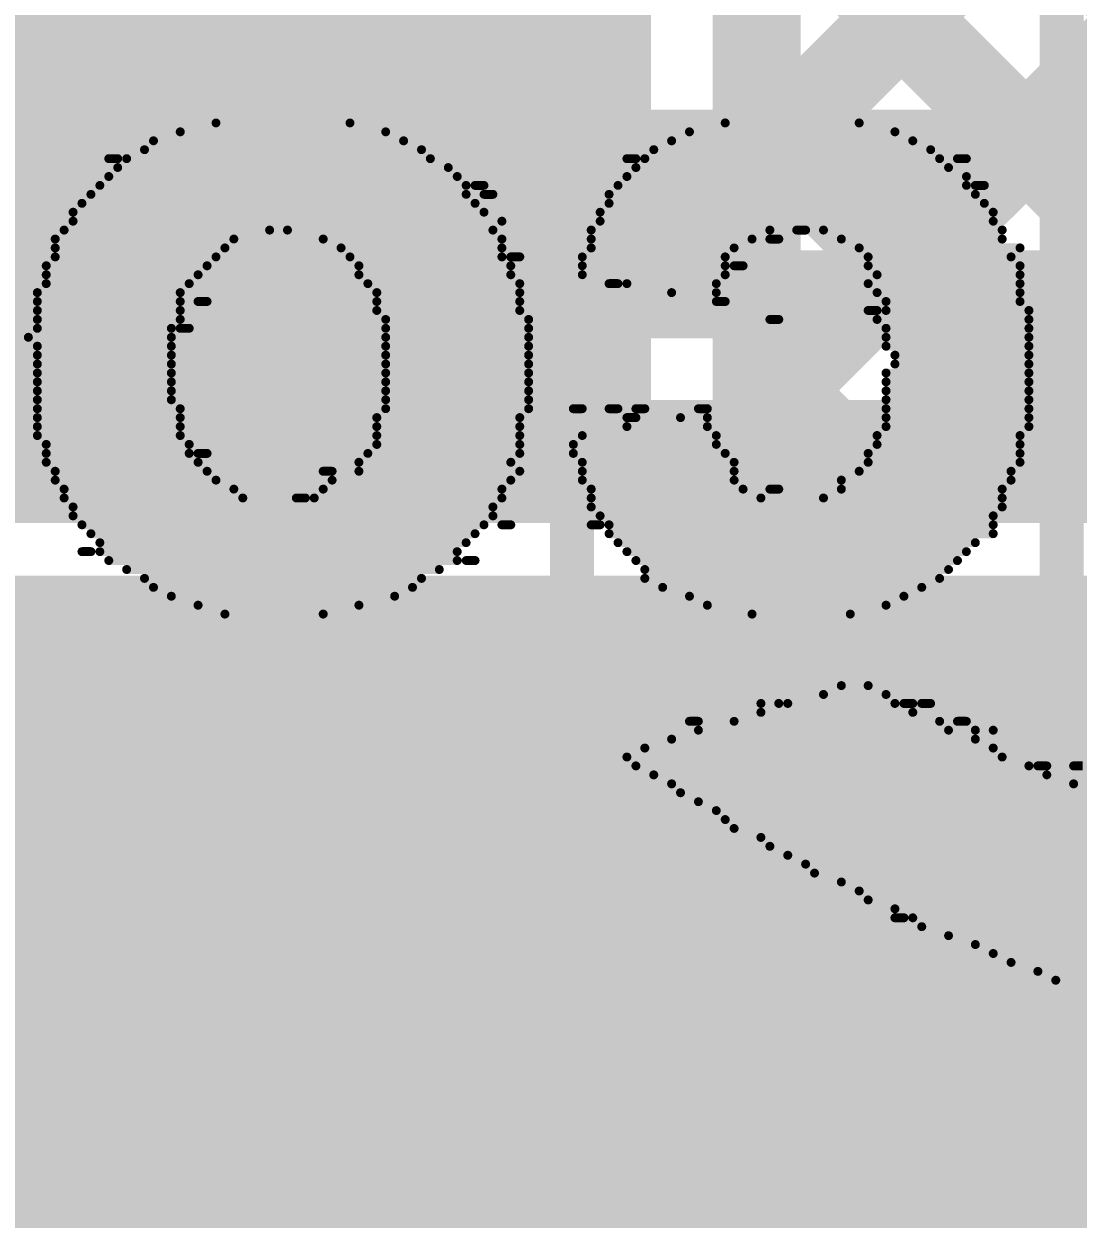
# Model space of a CAD drawing. Header units: millimetres. Extents: x -0.26 to 2.84, y -0.09 to 2.43.
# Drawn here: x 1.2427 to 1.3625, y 1.0949 to 1.2308 of the extents above; entities that cross this region are included whole.
import ezdxf

# ---------------------------------------------------------------- set-up
doc = ezdxf.new("R2010")
doc.units = ezdxf.units.MM
doc.header["$MEASUREMENT"] = 0
for name, color, linetype in [('BottomLayer', 5, 'Continuous'), ('BottomOverlay', 54, 'Continuous'), ('TopLayer', 1, 'Continuous'), ('TopOverlay', 2, 'Continuous'), ('TopPaste', 8, 'Continuous'), ('TopSolder', 216, 'Continuous')]:
    doc.layers.add(name, color=color, linetype=linetype)
doc.styles.add('Arial', font='', dxfattribs={"height": 0.2})
doc.styles.get('Arial').set_extended_font_data('Arial')

# ---------------------------------------------------------------- blocks, each defined once
blk = doc.blocks.new('R__0603_34')
at = {"layer": 'TopLayer'}
for points in [[(-0.015, 0.0175), (-0.015, -0.0175), (-0.045, -0.0175), (-0.045, 0.0175)], [(0.045, 0.0175), (0.045, -0.0175), (0.015, -0.0175), (0.015, 0.0175)]]:
    blk.add_hatch(color=1, dxfattribs=at).paths.add_polyline_path(points)
at = {"layer": 'TopPaste'}
for points in [[(-0.015, 0.0175), (-0.015, -0.0175), (-0.045, -0.0175), (-0.045, 0.0175)], [(0.045, 0.0175), (0.045, -0.0175), (0.015, -0.0175), (0.015, 0.0175)]]:
    blk.add_hatch(color=8, dxfattribs=at).paths.add_polyline_path(points)
at = {"layer": 'TopSolder'}
for points in [[(-0.011, 0.0215), (-0.011, -0.0215), (-0.049, -0.0215), (-0.049, 0.0215)], [(0.049, 0.0215), (0.049, -0.0215), (0.011, -0.0215), (0.011, 0.0215)]]:
    blk.add_hatch(color=216, dxfattribs=at).paths.add_polyline_path(points)
at = {"layer": 'TopOverlay', "const_width": 0.005}
for points in [[(-0.048, 0.021), (0.048, 0.021)], [(-0.048, 0.021), (-0.048, -0.021)], [(0.048, 0.021), (0.048, -0.021)], [(-0.048, -0.021), (0.048, -0.021)]]:
    blk.add_lwpolyline(points, dxfattribs=at)
at = {"layer": 'TopOverlay', "const_width": 0.0025}
for points in [[(-0.04925, 0.021, 1), (-0.04675, 0.021, 1)], [(-0.04925, 0.021, 1), (-0.04675, 0.021, 1)], [(0.04675, 0.021, 1), (0.04925, 0.021, 1)], [(0.04675, 0.021, 1), (0.04925, 0.021, 1)], [(-0.04925, -0.021, 1), (-0.04675, -0.021, 1)], [(-0.04925, -0.021, 1), (-0.04675, -0.021, 1)], [(0.04675, -0.021, 1), (0.04925, -0.021, 1)], [(0.04675, -0.021, 1), (0.04925, -0.021, 1)]]:
    blk.add_lwpolyline(points, format="xyb", close=True, dxfattribs=at)
blk = doc.blocks.new('R__0603_35')
at = {"layer": 'TopLayer'}
for points in [[(-0.015, 0.0175), (-0.015, -0.0175), (-0.045, -0.0175), (-0.045, 0.0175)], [(0.045, 0.0175), (0.045, -0.0175), (0.015, -0.0175), (0.015, 0.0175)]]:
    blk.add_hatch(color=1, dxfattribs=at).paths.add_polyline_path(points)
at = {"layer": 'TopPaste'}
for points in [[(-0.015, 0.0175), (-0.015, -0.0175), (-0.045, -0.0175), (-0.045, 0.0175)], [(0.045, 0.0175), (0.045, -0.0175), (0.015, -0.0175), (0.015, 0.0175)]]:
    blk.add_hatch(color=8, dxfattribs=at).paths.add_polyline_path(points)
at = {"layer": 'TopSolder'}
for points in [[(-0.011, 0.0215), (-0.011, -0.0215), (-0.049, -0.0215), (-0.049, 0.0215)], [(0.049, 0.0215), (0.049, -0.0215), (0.011, -0.0215), (0.011, 0.0215)]]:
    blk.add_hatch(color=216, dxfattribs=at).paths.add_polyline_path(points)
at = {"layer": 'TopOverlay', "const_width": 0.005}
for points in [[(-0.048, 0.021), (0.048, 0.021)], [(-0.048, -0.021), (-0.048, 0.021)], [(0.048, -0.021), (0.048, 0.021)], [(-0.048, -0.021), (0.048, -0.021)]]:
    blk.add_lwpolyline(points, dxfattribs=at)
at = {"layer": 'TopOverlay', "const_width": 0.0025}
for points in [[(-0.04925, 0.021, 1), (-0.04675, 0.021, 1)], [(-0.04925, 0.021, 1), (-0.04675, 0.021, 1)], [(0.04675, 0.021, 1), (0.04925, 0.021, 1)], [(0.04675, 0.021, 1), (0.04925, 0.021, 1)], [(-0.04925, -0.021, 1), (-0.04675, -0.021, 1)], [(-0.04925, -0.021, 1), (-0.04675, -0.021, 1)], [(0.04675, -0.021, 1), (0.04925, -0.021, 1)], [(0.04675, -0.021, 1), (0.04925, -0.021, 1)]]:
    blk.add_lwpolyline(points, format="xyb", close=True, dxfattribs=at)
blk = doc.blocks.new('VKMB1001E101MV_150')
at = {"layer": 'TopOverlay', "const_width": 0.005}
for points in [[(0.10433, -0.10433), (0.10433, -0.031)], [(0.10433, -0.10433), (-0.05817, -0.10433)]]:
    blk.add_lwpolyline(points, dxfattribs=at)
at = {"layer": 'TopOverlay', "const_width": 0.0025}
blk.add_lwpolyline([(0.10308, -0.10433, 1), (0.10558, -0.10433, 1)], format="xyb", close=True, dxfattribs=at)
blk.add_lwpolyline([(0.10308, -0.10433, 1), (0.10558, -0.10433, 1)], format="xyb", close=True, dxfattribs=at)

msp = doc.modelspace()

# ---------------------------------------------------------------- hatches: boundary and pattern name
at = {"layer": 'TopLayer'}
for points in [[(1.215, 1.174), (1.314, 1.174), (1.314, 1.277), (1.215, 1.277)], [(1.219, 0.966), (1.892, 0.966), (1.892, 1.167), (1.219, 1.167)], [(1.257, 1.079), (1.447, 1.079), (1.447, 1.155), (1.257, 1.155)]]:
    msp.add_hatch(color=1, dxfattribs=at).paths.add_polyline_path(points)

# ---------------------------------------------------------------- linework, layer by layer
at = {"layer": 'BottomLayer'}
for points, const_width in [([(0.283, 1.218), (2.022, 1.218)], 0.006), ([(0.276, 1.2), (1.996, 1.2)], 0.01), ([(0.276, 1.183), (1.883, 1.183)], 0.01), ([(1.24954, 1.183), (1.25254, 1.18)], 0.01), ([(1.26265, 1.18), (1.26565, 1.183)], 0.01), ([(1.27783, 1.183), (1.28083, 1.18)], 0.01), ([(1.29093, 1.18), (1.29393, 1.183)], 0.01), ([(1.30611, 1.183), (1.30911, 1.18)], 0.01), ([(1.31922, 1.18), (1.32222, 1.183)], 0.01), ([(1.33439, 1.183), (1.33739, 1.18)], 0.01), ([(1.3475, 1.18), (1.3505, 1.183)], 0.01), ([(1.36268, 1.183), (1.36568, 1.18)], 0.01), ([(0.889, 1.18), (1.604, 1.18)], 0.01), ([(0.889, 1.148), (1.604, 1.148)], 0.04), ([(0.217, 1.108), (1.9178, 1.108)], 0.022)]:
    msp.add_lwpolyline(points, dxfattribs=dict(at, const_width=const_width))
at = {"layer": 'BottomLayer', "const_width": 0.005}
for points in [[(1.24704, 1.183, 1), (1.25204, 1.183, 1)], [(1.26315, 1.183, 1), (1.26815, 1.183, 1)], [(1.27533, 1.183, 1), (1.28033, 1.183, 1)], [(1.29143, 1.183, 1), (1.29643, 1.183, 1)], [(1.30361, 1.183, 1), (1.30861, 1.183, 1)], [(1.31972, 1.183, 1), (1.32472, 1.183, 1)], [(1.3319, 1.183, 1), (1.33689, 1.183, 1)], [(1.348, 1.183, 1), (1.353, 1.183, 1)], [(1.36018, 1.183, 1), (1.36518, 1.183, 1)], [(1.25004, 1.18, 1), (1.25504, 1.18, 1)], [(1.26015, 1.18, 1), (1.26515, 1.18, 1)], [(1.27833, 1.18, 1), (1.28333, 1.18, 1)], [(1.28843, 1.18, 1), (1.29343, 1.18, 1)], [(1.30661, 1.18, 1), (1.31161, 1.18, 1)], [(1.31672, 1.18, 1), (1.32172, 1.18, 1)], [(1.33489, 1.18, 1), (1.3399, 1.18, 1)], [(1.345, 1.18, 1), (1.35, 1.18, 1)], [(1.36318, 1.18, 1), (1.36818, 1.18, 1)]]:
    msp.add_lwpolyline(points, format="xyb", close=True, dxfattribs=at)
at = {"layer": 'BottomOverlay', "const_width": 0.00102}
for points in [[(1.26048, 1.21848), (1.28383, 1.21848)], [(1.26454, 1.21949), (1.27977, 1.21949)], [(1.31835, 1.21848), (1.34171, 1.21848)], [(1.32242, 1.21949), (1.33765, 1.21949)], [(1.25743, 1.21746), (1.28586, 1.21746)], [(1.31632, 1.21746), (1.34374, 1.21746)], [(1.25642, 1.21645), (1.28789, 1.21645)], [(1.31429, 1.21645), (1.34577, 1.21645)], [(1.25235, 1.21543), (1.25337, 1.21543)], [(1.25337, 1.21442), (1.29094, 1.21442)], [(1.25439, 1.21543), (1.28891, 1.21543)], [(1.31125, 1.21543), (1.31226, 1.21543)], [(1.31226, 1.21442), (1.3478, 1.21442)], [(1.31328, 1.21543), (1.34678, 1.21543)], [(1.34882, 1.21543), (1.34983, 1.21543)], [(1.25235, 1.2134), (1.29195, 1.2134)], [(1.31125, 1.2134), (1.34983, 1.2134)], [(1.25134, 1.21239), (1.29297, 1.21239)], [(1.29399, 1.21239), (1.295, 1.21239)], [(1.31023, 1.21239), (1.34983, 1.21239)], [(1.35085, 1.21239), (1.35186, 1.21239)], [(1.24931, 1.21035), (1.29399, 1.21035)], [(1.25032, 1.21137), (1.29297, 1.21137)], [(1.295, 1.21137), (1.29602, 1.21137)], [(1.30922, 1.21137), (1.35085, 1.21137)], [(1.30922, 1.21035), (1.35186, 1.21035)], [(1.24829, 1.20934), (1.295, 1.20934)], [(1.3082, 1.20934), (1.35288, 1.20934)], [(1.24829, 1.20832), (1.29703, 1.20832)], [(1.3082, 1.20832), (1.35288, 1.20832)], [(1.24626, 1.20629), (1.26657, 1.20629)], [(1.24728, 1.20731), (1.27063, 1.20731)], [(1.27266, 1.20731), (1.29602, 1.20731)], [(1.27672, 1.20629), (1.29703, 1.20629)], [(1.30718, 1.20731), (1.32749, 1.20731)], [(1.30718, 1.20629), (1.32546, 1.20629)], [(1.32749, 1.20629), (1.32851, 1.20629)], [(1.33054, 1.20731), (1.33155, 1.20731)], [(1.33358, 1.20731), (1.35389, 1.20731)], [(1.33562, 1.20629), (1.35389, 1.20629)], [(1.24626, 1.20528), (1.26555, 1.20528)], [(1.27875, 1.20528), (1.29703, 1.20528)], [(1.30718, 1.20528), (1.32343, 1.20528)], [(1.33765, 1.20528), (1.35592, 1.20528)], [(1.24626, 1.20426), (1.26454, 1.20426)], [(1.27977, 1.20426), (1.29703, 1.20426)], [(1.29805, 1.20426), (1.29906, 1.20426)], [(1.30617, 1.20426), (1.32242, 1.20426)], [(1.33866, 1.20426), (1.35491, 1.20426)], [(1.24525, 1.20325), (1.26352, 1.20325)], [(1.24525, 1.20223), (1.26251, 1.20223)], [(1.28079, 1.20325), (1.29805, 1.20325)], [(1.28079, 1.20223), (1.29805, 1.20223)], [(1.30617, 1.20325), (1.32242, 1.20325)], [(1.30617, 1.20223), (1.32242, 1.20223)], [(1.32343, 1.20325), (1.32445, 1.20325)], [(1.33866, 1.20325), (1.35592, 1.20325)], [(1.33968, 1.20223), (1.35592, 1.20223)], [(1.24525, 1.20122), (1.26149, 1.20122)], [(1.2818, 1.20122), (1.29906, 1.20122)], [(1.30922, 1.20122), (1.31023, 1.20122)], [(1.31125, 1.20122), (1.3214, 1.20122)], [(1.33866, 1.20122), (1.35592, 1.20122)], [(1.24423, 1.2002), (1.26048, 1.2002)], [(1.28282, 1.2002), (1.29906, 1.2002)], [(1.31632, 1.2002), (1.3214, 1.2002)], [(1.33968, 1.2002), (1.35592, 1.2002)], [(1.24423, 1.19919), (1.26048, 1.19919)], [(1.24423, 1.19817), (1.26048, 1.19817)], [(1.26251, 1.19919), (1.26352, 1.19919)], [(1.28282, 1.19919), (1.29906, 1.19919)], [(1.28282, 1.19817), (1.29906, 1.19817)], [(1.3214, 1.19919), (1.32242, 1.19919)], [(1.33866, 1.19817), (1.33968, 1.19817)], [(1.34069, 1.19919), (1.35592, 1.19919)], [(1.34069, 1.19817), (1.35694, 1.19817)], [(1.24423, 1.19715), (1.26048, 1.19715)], [(1.28383, 1.19715), (1.30008, 1.19715)], [(1.32749, 1.19715), (1.32851, 1.19715)], [(1.33968, 1.19715), (1.35694, 1.19715)], [(1.24423, 1.19614), (1.25946, 1.19614)], [(1.26048, 1.19614), (1.26149, 1.19614)], [(1.28383, 1.19614), (1.30008, 1.19614)], [(1.34069, 1.19614), (1.35694, 1.19614)], [(1.24322, 1.19512), (1.25946, 1.19512)], [(1.24423, 1.19411), (1.25946, 1.19411)], [(1.28383, 1.19512), (1.30008, 1.19512)], [(1.28383, 1.19411), (1.30008, 1.19411)], [(1.34069, 1.19512), (1.35694, 1.19512)], [(1.34069, 1.19411), (1.35694, 1.19411)], [(1.24423, 1.19309), (1.25946, 1.19309)], [(1.28383, 1.19309), (1.30008, 1.19309)], [(1.34171, 1.19309), (1.35694, 1.19309)], [(1.24423, 1.19208), (1.25946, 1.19208)], [(1.28383, 1.19208), (1.30008, 1.19208)], [(1.34171, 1.19208), (1.35694, 1.19208)], [(1.24423, 1.19106), (1.25946, 1.19106)], [(1.24423, 1.19005), (1.25946, 1.19005)], [(1.28383, 1.19106), (1.30008, 1.19106)], [(1.28383, 1.19005), (1.30008, 1.19005)], [(1.34069, 1.19106), (1.35694, 1.19106)], [(1.34069, 1.19005), (1.35694, 1.19005)], [(1.24423, 1.18903), (1.25946, 1.18903)], [(1.28383, 1.18903), (1.30008, 1.18903)], [(1.34069, 1.18903), (1.35694, 1.18903)], [(1.24423, 1.18802), (1.25946, 1.18802)], [(1.28383, 1.18802), (1.30008, 1.18802)], [(1.34069, 1.18802), (1.35694, 1.18802)], [(1.24423, 1.187), (1.26048, 1.187)], [(1.24423, 1.18599), (1.26048, 1.18599)], [(1.28282, 1.18599), (1.29906, 1.18599)], [(1.28383, 1.187), (1.30008, 1.187)], [(1.30515, 1.187), (1.30617, 1.187)], [(1.30922, 1.187), (1.31023, 1.187)], [(1.31125, 1.18599), (1.31226, 1.18599)], [(1.31226, 1.187), (1.31328, 1.187)], [(1.31734, 1.18599), (1.32038, 1.18599)], [(1.31937, 1.187), (1.32038, 1.187)], [(1.34069, 1.187), (1.35694, 1.187)], [(1.34069, 1.18599), (1.35694, 1.18599)], [(1.24423, 1.18497), (1.26048, 1.18497)], [(1.28282, 1.18497), (1.29906, 1.18497)], [(1.31125, 1.18497), (1.32038, 1.18497)], [(1.34069, 1.18497), (1.35694, 1.18497)], [(1.24423, 1.18395), (1.26048, 1.18395)], [(1.28282, 1.18395), (1.29906, 1.18395)], [(1.30617, 1.18395), (1.3214, 1.18395)], [(1.33968, 1.18395), (1.35592, 1.18395)], [(1.24525, 1.18294), (1.26149, 1.18294)], [(1.24525, 1.18192), (1.26149, 1.18192)], [(1.26251, 1.18192), (1.26352, 1.18192)], [(1.2818, 1.18192), (1.29906, 1.18192)], [(1.28282, 1.18294), (1.29906, 1.18294)], [(1.30515, 1.18294), (1.3214, 1.18294)], [(1.30515, 1.18192), (1.32242, 1.18192)], [(1.33866, 1.18192), (1.35592, 1.18192)], [(1.33968, 1.18294), (1.35592, 1.18294)], [(1.24525, 1.18091), (1.26251, 1.18091)], [(1.28079, 1.18091), (1.29805, 1.18091)], [(1.30617, 1.18091), (1.32343, 1.18091)], [(1.33866, 1.18091), (1.35592, 1.18091)], [(1.24626, 1.17989), (1.26352, 1.17989)], [(1.27672, 1.17989), (1.27774, 1.17989)], [(1.28079, 1.17989), (1.29906, 1.17989)], [(1.30617, 1.17989), (1.32343, 1.17989)], [(1.33765, 1.17989), (1.35491, 1.17989)], [(1.24626, 1.17888), (1.26454, 1.17888)], [(1.24728, 1.17786), (1.26657, 1.17786)], [(1.27672, 1.17786), (1.29703, 1.17786)], [(1.27774, 1.17888), (1.29805, 1.17888)], [(1.30617, 1.17888), (1.32343, 1.17888)], [(1.30718, 1.17786), (1.32445, 1.17786)], [(1.32749, 1.17786), (1.32851, 1.17786)], [(1.33562, 1.17888), (1.35491, 1.17888)], [(1.33562, 1.17786), (1.35389, 1.17786)], [(1.24728, 1.17685), (1.26758, 1.17685)], [(1.27368, 1.17685), (1.27469, 1.17685)], [(1.27571, 1.17685), (1.29703, 1.17685)], [(1.30718, 1.17685), (1.32648, 1.17685)], [(1.33358, 1.17685), (1.35389, 1.17685)], [(1.24829, 1.17583), (1.29602, 1.17583)], [(1.30718, 1.17583), (1.35389, 1.17583)], [(1.24829, 1.17482), (1.29602, 1.17482)], [(1.24931, 1.1738), (1.295, 1.1738)], [(1.29703, 1.1738), (1.29805, 1.1738)], [(1.30718, 1.1738), (1.3082, 1.1738)], [(1.3082, 1.17482), (1.35288, 1.17482)], [(1.30922, 1.1738), (1.35288, 1.1738)], [(1.25032, 1.17279), (1.29399, 1.17279)], [(1.30922, 1.17279), (1.35288, 1.17279)], [(1.25134, 1.17177), (1.29297, 1.17177)], [(1.31023, 1.17177), (1.35085, 1.17177)], [(1.24931, 1.17075), (1.25032, 1.17075)], [(1.25134, 1.17075), (1.29195, 1.17075)], [(1.25235, 1.16974), (1.29195, 1.16974)], [(1.29297, 1.16974), (1.29399, 1.16974)], [(1.31125, 1.17075), (1.34983, 1.17075)], [(1.31226, 1.16974), (1.34882, 1.16974)], [(1.25439, 1.16872), (1.28992, 1.16872)], [(1.31328, 1.16872), (1.3478, 1.16872)], [(1.25642, 1.16771), (1.28789, 1.16771)], [(1.31328, 1.16771), (1.34678, 1.16771)], [(1.25743, 1.16669), (1.28688, 1.16669)], [(1.25946, 1.16568), (1.28485, 1.16568)], [(1.31531, 1.16669), (1.34475, 1.16669)], [(1.31835, 1.16568), (1.34272, 1.16568)], [(1.26251, 1.16466), (1.28079, 1.16466)], [(1.32038, 1.16466), (1.34069, 1.16466)], [(1.26555, 1.16365), (1.27672, 1.16365)], [(1.32546, 1.16365), (1.33663, 1.16365)], [(1.33562, 1.15552), (1.33866, 1.15552)], [(1.32648, 1.15349), (1.32851, 1.15349)], [(1.32952, 1.15349), (1.34171, 1.15349)], [(1.33358, 1.15451), (1.34069, 1.15451)], [(1.34272, 1.15349), (1.34374, 1.15349)], [(1.34475, 1.15349), (1.34577, 1.15349)], [(1.32648, 1.15248), (1.34374, 1.15248)], [(1.31835, 1.15146), (1.31937, 1.15146)], [(1.31937, 1.15045), (1.3478, 1.15045)], [(1.32343, 1.15146), (1.34678, 1.15146)], [(1.34882, 1.15146), (1.34983, 1.15146)], [(1.35085, 1.15045), (1.35288, 1.15045)], [(1.31632, 1.14943), (1.35085, 1.14943)], [(1.31328, 1.14842), (1.35288, 1.14842)], [(1.31125, 1.1474), (1.35389, 1.1474)], [(1.31226, 1.14639), (1.35694, 1.14639)], [(1.35795, 1.14639), (1.35897, 1.14639)], [(1.36202, 1.14639), (1.36303, 1.14639)], [(1.31429, 1.14537), (1.35897, 1.14537)], [(1.31632, 1.14435), (1.36202, 1.14435)], [(1.31734, 1.14334), (1.36405, 1.14334)], [(1.31937, 1.14232), (1.36608, 1.14232)], [(1.3214, 1.14131), (1.37115, 1.14131)], [(1.32242, 1.14029), (1.37217, 1.14029)], [(1.32343, 1.13928), (1.37522, 1.13928)], [(1.32648, 1.13826), (1.37928, 1.13826)], [(1.32749, 1.13725), (1.38334, 1.13725)], [(1.32952, 1.13623), (1.38638, 1.13623)], [(1.33155, 1.13522), (1.39045, 1.13522)], [(1.33257, 1.1342), (1.39451, 1.1342)], [(1.33562, 1.13319), (1.40162, 1.13319)], [(1.33765, 1.13217), (1.40669, 1.13217)], [(1.33866, 1.13115), (1.4138, 1.13115)], [(1.34171, 1.13014), (1.42395, 1.13014)], [(1.34171, 1.12912), (1.34272, 1.12912)], [(1.34374, 1.12912), (1.53565, 1.12912)], [(1.34475, 1.12811), (1.53361, 1.12811)], [(1.3478, 1.12709), (1.53158, 1.12709)], [(1.35085, 1.12608), (1.52955, 1.12608)], [(1.35288, 1.12506), (1.52651, 1.12506)], [(1.35491, 1.12405), (1.52346, 1.12405)], [(1.35795, 1.12303), (1.52143, 1.12303)], [(1.35998, 1.12202), (1.51838, 1.12202)]]:
    msp.add_lwpolyline(points, dxfattribs=at)
at = {"layer": 'BottomOverlay', "const_width": 0.000508}
for points in [[(1.26022, 1.21848, 1), (1.26073, 1.21848, 1)], [(1.26429, 1.21949, 1), (1.26479, 1.21949, 1)], [(1.27952, 1.21949, 1), (1.28002, 1.21949, 1)], [(1.28358, 1.21848, 1), (1.28408, 1.21848, 1)], [(1.3181, 1.21848, 1), (1.31861, 1.21848, 1)], [(1.32216, 1.21949, 1), (1.32267, 1.21949, 1)], [(1.33739, 1.21949, 1), (1.3379, 1.21949, 1)], [(1.34145, 1.21848, 1), (1.34196, 1.21848, 1)], [(1.25718, 1.21746, 1), (1.25769, 1.21746, 1)], [(1.28561, 1.21746, 1), (1.28612, 1.21746, 1)], [(1.31607, 1.21746, 1), (1.31658, 1.21746, 1)], [(1.34348, 1.21746, 1), (1.34399, 1.21746, 1)], [(1.25616, 1.21645, 1), (1.25667, 1.21645, 1)], [(1.28764, 1.21645, 1), (1.28815, 1.21645, 1)], [(1.31404, 1.21645, 1), (1.31455, 1.21645, 1)], [(1.34552, 1.21645, 1), (1.34602, 1.21645, 1)], [(1.2521, 1.21543, 1), (1.25261, 1.21543, 1)], [(1.25312, 1.21543, 1), (1.25362, 1.21543, 1)], [(1.25312, 1.21442, 1), (1.25362, 1.21442, 1)], [(1.25413, 1.21543, 1), (1.25464, 1.21543, 1)], [(1.28865, 1.21543, 1), (1.28916, 1.21543, 1)], [(1.29069, 1.21442, 1), (1.29119, 1.21442, 1)], [(1.31099, 1.21543, 1), (1.3115, 1.21543, 1)], [(1.31201, 1.21543, 1), (1.31252, 1.21543, 1)], [(1.31201, 1.21442, 1), (1.31252, 1.21442, 1)], [(1.31302, 1.21543, 1), (1.31353, 1.21543, 1)], [(1.34653, 1.21543, 1), (1.34704, 1.21543, 1)], [(1.34755, 1.21442, 1), (1.34805, 1.21442, 1)], [(1.34856, 1.21543, 1), (1.34907, 1.21543, 1)], [(1.34958, 1.21543, 1), (1.35008, 1.21543, 1)], [(1.2521, 1.2134, 1), (1.25261, 1.2134, 1)], [(1.2917, 1.2134, 1), (1.29221, 1.2134, 1)], [(1.31099, 1.2134, 1), (1.3115, 1.2134, 1)], [(1.34958, 1.2134, 1), (1.35008, 1.2134, 1)], [(1.25109, 1.21239, 1), (1.25159, 1.21239, 1)], [(1.29272, 1.21239, 1), (1.29322, 1.21239, 1)], [(1.29373, 1.21239, 1), (1.29424, 1.21239, 1)], [(1.29475, 1.21239, 1), (1.29525, 1.21239, 1)], [(1.30998, 1.21239, 1), (1.31048, 1.21239, 1)], [(1.34958, 1.21239, 1), (1.35008, 1.21239, 1)], [(1.35059, 1.21239, 1), (1.3511, 1.21239, 1)], [(1.35161, 1.21239, 1), (1.35212, 1.21239, 1)], [(1.24905, 1.21035, 1), (1.24956, 1.21035, 1)], [(1.25007, 1.21137, 1), (1.25058, 1.21137, 1)], [(1.29272, 1.21137, 1), (1.29322, 1.21137, 1)], [(1.29373, 1.21035, 1), (1.29424, 1.21035, 1)], [(1.29475, 1.21137, 1), (1.29525, 1.21137, 1)], [(1.29576, 1.21137, 1), (1.29627, 1.21137, 1)], [(1.30896, 1.21137, 1), (1.30947, 1.21137, 1)], [(1.30896, 1.21035, 1), (1.30947, 1.21035, 1)], [(1.35059, 1.21137, 1), (1.3511, 1.21137, 1)], [(1.35161, 1.21035, 1), (1.35212, 1.21035, 1)], [(1.24804, 1.20934, 1), (1.24855, 1.20934, 1)], [(1.29475, 1.20934, 1), (1.29525, 1.20934, 1)], [(1.30795, 1.20934, 1), (1.30845, 1.20934, 1)], [(1.35262, 1.20934, 1), (1.35313, 1.20934, 1)], [(1.24804, 1.20832, 1), (1.24855, 1.20832, 1)], [(1.29678, 1.20832, 1), (1.29729, 1.20832, 1)], [(1.30795, 1.20832, 1), (1.30845, 1.20832, 1)], [(1.35262, 1.20832, 1), (1.35313, 1.20832, 1)], [(1.24601, 1.20629, 1), (1.24652, 1.20629, 1)], [(1.24702, 1.20731, 1), (1.24753, 1.20731, 1)], [(1.26632, 1.20629, 1), (1.26682, 1.20629, 1)], [(1.27038, 1.20731, 1), (1.27089, 1.20731, 1)], [(1.27241, 1.20731, 1), (1.27292, 1.20731, 1)], [(1.27647, 1.20629, 1), (1.27698, 1.20629, 1)], [(1.29576, 1.20731, 1), (1.29627, 1.20731, 1)], [(1.29678, 1.20629, 1), (1.29729, 1.20629, 1)], [(1.30693, 1.20731, 1), (1.30744, 1.20731, 1)], [(1.30693, 1.20629, 1), (1.30744, 1.20629, 1)], [(1.32521, 1.20629, 1), (1.32572, 1.20629, 1)], [(1.32724, 1.20731, 1), (1.32775, 1.20731, 1)], [(1.32724, 1.20629, 1), (1.32775, 1.20629, 1)], [(1.32825, 1.20629, 1), (1.32876, 1.20629, 1)], [(1.33029, 1.20731, 1), (1.33079, 1.20731, 1)], [(1.3313, 1.20731, 1), (1.33181, 1.20731, 1)], [(1.33333, 1.20731, 1), (1.33384, 1.20731, 1)], [(1.33536, 1.20629, 1), (1.33587, 1.20629, 1)], [(1.35364, 1.20731, 1), (1.35415, 1.20731, 1)], [(1.35364, 1.20629, 1), (1.35415, 1.20629, 1)], [(1.24601, 1.20528, 1), (1.24652, 1.20528, 1)], [(1.2653, 1.20528, 1), (1.26581, 1.20528, 1)], [(1.2785, 1.20528, 1), (1.27901, 1.20528, 1)], [(1.29678, 1.20528, 1), (1.29729, 1.20528, 1)], [(1.30693, 1.20528, 1), (1.30744, 1.20528, 1)], [(1.32318, 1.20528, 1), (1.32368, 1.20528, 1)], [(1.33739, 1.20528, 1), (1.3379, 1.20528, 1)], [(1.35567, 1.20528, 1), (1.35618, 1.20528, 1)], [(1.24601, 1.20426, 1), (1.24652, 1.20426, 1)], [(1.26429, 1.20426, 1), (1.26479, 1.20426, 1)], [(1.27952, 1.20426, 1), (1.28002, 1.20426, 1)], [(1.29678, 1.20426, 1), (1.29729, 1.20426, 1)], [(1.29779, 1.20426, 1), (1.2983, 1.20426, 1)], [(1.29881, 1.20426, 1), (1.29932, 1.20426, 1)], [(1.30592, 1.20426, 1), (1.30642, 1.20426, 1)], [(1.32216, 1.20426, 1), (1.32267, 1.20426, 1)], [(1.33841, 1.20426, 1), (1.33892, 1.20426, 1)], [(1.35465, 1.20426, 1), (1.35516, 1.20426, 1)], [(1.24499, 1.20325, 1), (1.2455, 1.20325, 1)], [(1.24499, 1.20223, 1), (1.2455, 1.20223, 1)], [(1.26225, 1.20223, 1), (1.26276, 1.20223, 1)], [(1.26327, 1.20325, 1), (1.26378, 1.20325, 1)], [(1.28053, 1.20325, 1), (1.28104, 1.20325, 1)], [(1.28053, 1.20223, 1), (1.28104, 1.20223, 1)], [(1.29779, 1.20325, 1), (1.2983, 1.20325, 1)], [(1.29779, 1.20223, 1), (1.2983, 1.20223, 1)], [(1.30592, 1.20325, 1), (1.30642, 1.20325, 1)], [(1.30592, 1.20223, 1), (1.30642, 1.20223, 1)], [(1.32216, 1.20325, 1), (1.32267, 1.20325, 1)], [(1.32216, 1.20223, 1), (1.32267, 1.20223, 1)], [(1.32318, 1.20325, 1), (1.32368, 1.20325, 1)], [(1.32419, 1.20325, 1), (1.3247, 1.20325, 1)], [(1.33841, 1.20325, 1), (1.33892, 1.20325, 1)], [(1.33942, 1.20223, 1), (1.33993, 1.20223, 1)], [(1.35567, 1.20325, 1), (1.35618, 1.20325, 1)], [(1.35567, 1.20223, 1), (1.35618, 1.20223, 1)], [(1.24499, 1.20122, 1), (1.2455, 1.20122, 1)], [(1.26124, 1.20122, 1), (1.26175, 1.20122, 1)], [(1.28155, 1.20122, 1), (1.28205, 1.20122, 1)], [(1.29881, 1.20122, 1), (1.29932, 1.20122, 1)], [(1.30896, 1.20122, 1), (1.30947, 1.20122, 1)], [(1.30998, 1.20122, 1), (1.31048, 1.20122, 1)], [(1.31099, 1.20122, 1), (1.3115, 1.20122, 1)], [(1.32115, 1.20122, 1), (1.32165, 1.20122, 1)], [(1.33841, 1.20122, 1), (1.33892, 1.20122, 1)], [(1.35567, 1.20122, 1), (1.35618, 1.20122, 1)], [(1.24398, 1.2002, 1), (1.24449, 1.2002, 1)], [(1.26022, 1.2002, 1), (1.26073, 1.2002, 1)], [(1.28256, 1.2002, 1), (1.28307, 1.2002, 1)], [(1.29881, 1.2002, 1), (1.29932, 1.2002, 1)], [(1.31607, 1.2002, 1), (1.31658, 1.2002, 1)], [(1.32115, 1.2002, 1), (1.32165, 1.2002, 1)], [(1.33942, 1.2002, 1), (1.33993, 1.2002, 1)], [(1.35567, 1.2002, 1), (1.35618, 1.2002, 1)], [(1.24398, 1.19919, 1), (1.24449, 1.19919, 1)], [(1.24398, 1.19817, 1), (1.24449, 1.19817, 1)], [(1.26022, 1.19919, 1), (1.26073, 1.19919, 1)], [(1.26022, 1.19817, 1), (1.26073, 1.19817, 1)], [(1.26225, 1.19919, 1), (1.26276, 1.19919, 1)], [(1.26327, 1.19919, 1), (1.26378, 1.19919, 1)], [(1.28256, 1.19919, 1), (1.28307, 1.19919, 1)], [(1.28256, 1.19817, 1), (1.28307, 1.19817, 1)], [(1.29881, 1.19919, 1), (1.29932, 1.19919, 1)], [(1.29881, 1.19817, 1), (1.29932, 1.19817, 1)], [(1.32115, 1.19919, 1), (1.32165, 1.19919, 1)], [(1.32216, 1.19919, 1), (1.32267, 1.19919, 1)], [(1.33841, 1.19817, 1), (1.33892, 1.19817, 1)], [(1.33942, 1.19817, 1), (1.33993, 1.19817, 1)], [(1.34044, 1.19919, 1), (1.34095, 1.19919, 1)], [(1.34044, 1.19817, 1), (1.34095, 1.19817, 1)], [(1.35567, 1.19919, 1), (1.35618, 1.19919, 1)], [(1.35668, 1.19817, 1), (1.35719, 1.19817, 1)], [(1.24398, 1.19715, 1), (1.24449, 1.19715, 1)], [(1.26022, 1.19715, 1), (1.26073, 1.19715, 1)], [(1.28358, 1.19715, 1), (1.28408, 1.19715, 1)], [(1.29982, 1.19715, 1), (1.30033, 1.19715, 1)], [(1.32724, 1.19715, 1), (1.32775, 1.19715, 1)], [(1.32825, 1.19715, 1), (1.32876, 1.19715, 1)], [(1.33942, 1.19715, 1), (1.33993, 1.19715, 1)], [(1.35668, 1.19715, 1), (1.35719, 1.19715, 1)], [(1.24398, 1.19614, 1), (1.24449, 1.19614, 1)], [(1.25921, 1.19614, 1), (1.25972, 1.19614, 1)], [(1.26022, 1.19614, 1), (1.26073, 1.19614, 1)], [(1.26124, 1.19614, 1), (1.26175, 1.19614, 1)], [(1.28358, 1.19614, 1), (1.28408, 1.19614, 1)], [(1.29982, 1.19614, 1), (1.30033, 1.19614, 1)], [(1.34044, 1.19614, 1), (1.34095, 1.19614, 1)], [(1.35668, 1.19614, 1), (1.35719, 1.19614, 1)], [(1.24296, 1.19512, 1), (1.24347, 1.19512, 1)], [(1.24398, 1.19411, 1), (1.24449, 1.19411, 1)], [(1.25921, 1.19512, 1), (1.25972, 1.19512, 1)], [(1.25921, 1.19411, 1), (1.25972, 1.19411, 1)], [(1.28358, 1.19512, 1), (1.28408, 1.19512, 1)], [(1.28358, 1.19411, 1), (1.28408, 1.19411, 1)], [(1.29982, 1.19512, 1), (1.30033, 1.19512, 1)], [(1.29982, 1.19411, 1), (1.30033, 1.19411, 1)], [(1.34044, 1.19512, 1), (1.34095, 1.19512, 1)], [(1.34044, 1.19411, 1), (1.34095, 1.19411, 1)], [(1.35668, 1.19512, 1), (1.35719, 1.19512, 1)], [(1.35668, 1.19411, 1), (1.35719, 1.19411, 1)], [(1.24398, 1.19309, 1), (1.24449, 1.19309, 1)], [(1.25921, 1.19309, 1), (1.25972, 1.19309, 1)], [(1.28358, 1.19309, 1), (1.28408, 1.19309, 1)], [(1.29982, 1.19309, 1), (1.30033, 1.19309, 1)], [(1.34145, 1.19309, 1), (1.34196, 1.19309, 1)], [(1.35668, 1.19309, 1), (1.35719, 1.19309, 1)], [(1.24398, 1.19208, 1), (1.24449, 1.19208, 1)], [(1.25921, 1.19208, 1), (1.25972, 1.19208, 1)], [(1.28358, 1.19208, 1), (1.28408, 1.19208, 1)], [(1.29982, 1.19208, 1), (1.30033, 1.19208, 1)], [(1.34145, 1.19208, 1), (1.34196, 1.19208, 1)], [(1.35668, 1.19208, 1), (1.35719, 1.19208, 1)], [(1.24398, 1.19106, 1), (1.24449, 1.19106, 1)], [(1.24398, 1.19005, 1), (1.24449, 1.19005, 1)], [(1.25921, 1.19106, 1), (1.25972, 1.19106, 1)], [(1.25921, 1.19005, 1), (1.25972, 1.19005, 1)], [(1.28358, 1.19106, 1), (1.28408, 1.19106, 1)], [(1.28358, 1.19005, 1), (1.28408, 1.19005, 1)], [(1.29982, 1.19106, 1), (1.30033, 1.19106, 1)], [(1.29982, 1.19005, 1), (1.30033, 1.19005, 1)], [(1.34044, 1.19106, 1), (1.34095, 1.19106, 1)], [(1.34044, 1.19005, 1), (1.34095, 1.19005, 1)], [(1.35668, 1.19106, 1), (1.35719, 1.19106, 1)], [(1.35668, 1.19005, 1), (1.35719, 1.19005, 1)], [(1.24398, 1.18903, 1), (1.24449, 1.18903, 1)], [(1.25921, 1.18903, 1), (1.25972, 1.18903, 1)], [(1.28358, 1.18903, 1), (1.28408, 1.18903, 1)], [(1.29982, 1.18903, 1), (1.30033, 1.18903, 1)], [(1.34044, 1.18903, 1), (1.34095, 1.18903, 1)], [(1.35668, 1.18903, 1), (1.35719, 1.18903, 1)], [(1.24398, 1.18802, 1), (1.24449, 1.18802, 1)], [(1.25921, 1.18802, 1), (1.25972, 1.18802, 1)], [(1.28358, 1.18802, 1), (1.28408, 1.18802, 1)], [(1.29982, 1.18802, 1), (1.30033, 1.18802, 1)], [(1.34044, 1.18802, 1), (1.34095, 1.18802, 1)], [(1.35668, 1.18802, 1), (1.35719, 1.18802, 1)], [(1.24398, 1.187, 1), (1.24449, 1.187, 1)], [(1.24398, 1.18599, 1), (1.24449, 1.18599, 1)], [(1.26022, 1.187, 1), (1.26073, 1.187, 1)], [(1.26022, 1.18599, 1), (1.26073, 1.18599, 1)], [(1.28256, 1.18599, 1), (1.28307, 1.18599, 1)], [(1.28358, 1.187, 1), (1.28408, 1.187, 1)], [(1.29881, 1.18599, 1), (1.29932, 1.18599, 1)], [(1.29982, 1.187, 1), (1.30033, 1.187, 1)], [(1.3049, 1.187, 1), (1.30541, 1.187, 1)], [(1.30592, 1.187, 1), (1.30642, 1.187, 1)], [(1.30896, 1.187, 1), (1.30947, 1.187, 1)], [(1.30998, 1.187, 1), (1.31048, 1.187, 1)], [(1.31099, 1.18599, 1), (1.3115, 1.18599, 1)], [(1.31201, 1.187, 1), (1.31252, 1.187, 1)], [(1.31201, 1.18599, 1), (1.31252, 1.18599, 1)], [(1.31302, 1.187, 1), (1.31353, 1.187, 1)], [(1.31708, 1.18599, 1), (1.31759, 1.18599, 1)], [(1.31912, 1.187, 1), (1.31962, 1.187, 1)], [(1.32013, 1.187, 1), (1.32064, 1.187, 1)], [(1.32013, 1.18599, 1), (1.32064, 1.18599, 1)], [(1.34044, 1.187, 1), (1.34095, 1.187, 1)], [(1.34044, 1.18599, 1), (1.34095, 1.18599, 1)], [(1.35668, 1.187, 1), (1.35719, 1.187, 1)], [(1.35668, 1.18599, 1), (1.35719, 1.18599, 1)], [(1.24398, 1.18497, 1), (1.24449, 1.18497, 1)], [(1.26022, 1.18497, 1), (1.26073, 1.18497, 1)], [(1.28256, 1.18497, 1), (1.28307, 1.18497, 1)], [(1.29881, 1.18497, 1), (1.29932, 1.18497, 1)], [(1.31099, 1.18497, 1), (1.3115, 1.18497, 1)], [(1.32013, 1.18497, 1), (1.32064, 1.18497, 1)], [(1.34044, 1.18497, 1), (1.34095, 1.18497, 1)], [(1.35668, 1.18497, 1), (1.35719, 1.18497, 1)], [(1.24398, 1.18395, 1), (1.24449, 1.18395, 1)], [(1.26022, 1.18395, 1), (1.26073, 1.18395, 1)], [(1.28256, 1.18395, 1), (1.28307, 1.18395, 1)], [(1.29881, 1.18395, 1), (1.29932, 1.18395, 1)], [(1.30592, 1.18395, 1), (1.30642, 1.18395, 1)], [(1.32115, 1.18395, 1), (1.32165, 1.18395, 1)], [(1.33942, 1.18395, 1), (1.33993, 1.18395, 1)], [(1.35567, 1.18395, 1), (1.35618, 1.18395, 1)], [(1.24499, 1.18294, 1), (1.2455, 1.18294, 1)], [(1.24499, 1.18192, 1), (1.2455, 1.18192, 1)], [(1.26124, 1.18294, 1), (1.26175, 1.18294, 1)], [(1.26124, 1.18192, 1), (1.26175, 1.18192, 1)], [(1.26225, 1.18192, 1), (1.26276, 1.18192, 1)], [(1.26327, 1.18192, 1), (1.26378, 1.18192, 1)], [(1.28155, 1.18192, 1), (1.28205, 1.18192, 1)], [(1.28256, 1.18294, 1), (1.28307, 1.18294, 1)], [(1.29881, 1.18294, 1), (1.29932, 1.18294, 1)], [(1.29881, 1.18192, 1), (1.29932, 1.18192, 1)], [(1.3049, 1.18294, 1), (1.30541, 1.18294, 1)], [(1.3049, 1.18192, 1), (1.30541, 1.18192, 1)], [(1.32115, 1.18294, 1), (1.32165, 1.18294, 1)], [(1.32216, 1.18192, 1), (1.32267, 1.18192, 1)], [(1.33841, 1.18192, 1), (1.33892, 1.18192, 1)], [(1.33942, 1.18294, 1), (1.33993, 1.18294, 1)], [(1.35567, 1.18294, 1), (1.35618, 1.18294, 1)], [(1.35567, 1.18192, 1), (1.35618, 1.18192, 1)], [(1.24499, 1.18091, 1), (1.2455, 1.18091, 1)], [(1.26225, 1.18091, 1), (1.26276, 1.18091, 1)], [(1.28053, 1.18091, 1), (1.28104, 1.18091, 1)], [(1.29779, 1.18091, 1), (1.2983, 1.18091, 1)], [(1.30592, 1.18091, 1), (1.30642, 1.18091, 1)], [(1.32318, 1.18091, 1), (1.32368, 1.18091, 1)], [(1.33841, 1.18091, 1), (1.33892, 1.18091, 1)], [(1.35567, 1.18091, 1), (1.35618, 1.18091, 1)], [(1.24601, 1.17989, 1), (1.24652, 1.17989, 1)], [(1.26327, 1.17989, 1), (1.26378, 1.17989, 1)], [(1.27647, 1.17989, 1), (1.27698, 1.17989, 1)], [(1.27749, 1.17989, 1), (1.27799, 1.17989, 1)], [(1.28053, 1.17989, 1), (1.28104, 1.17989, 1)], [(1.29881, 1.17989, 1), (1.29932, 1.17989, 1)], [(1.30592, 1.17989, 1), (1.30642, 1.17989, 1)], [(1.32318, 1.17989, 1), (1.32368, 1.17989, 1)], [(1.33739, 1.17989, 1), (1.3379, 1.17989, 1)], [(1.35465, 1.17989, 1), (1.35516, 1.17989, 1)], [(1.24601, 1.17888, 1), (1.24652, 1.17888, 1)], [(1.24702, 1.17786, 1), (1.24753, 1.17786, 1)], [(1.26429, 1.17888, 1), (1.26479, 1.17888, 1)], [(1.26632, 1.17786, 1), (1.26682, 1.17786, 1)], [(1.27647, 1.17786, 1), (1.27698, 1.17786, 1)], [(1.27749, 1.17888, 1), (1.27799, 1.17888, 1)], [(1.29678, 1.17786, 1), (1.29729, 1.17786, 1)], [(1.29779, 1.17888, 1), (1.2983, 1.17888, 1)], [(1.30592, 1.17888, 1), (1.30642, 1.17888, 1)], [(1.30693, 1.17786, 1), (1.30744, 1.17786, 1)], [(1.32318, 1.17888, 1), (1.32368, 1.17888, 1)], [(1.32419, 1.17786, 1), (1.3247, 1.17786, 1)], [(1.32724, 1.17786, 1), (1.32775, 1.17786, 1)], [(1.32825, 1.17786, 1), (1.32876, 1.17786, 1)], [(1.33536, 1.17888, 1), (1.33587, 1.17888, 1)], [(1.33536, 1.17786, 1), (1.33587, 1.17786, 1)], [(1.35364, 1.17786, 1), (1.35415, 1.17786, 1)], [(1.35465, 1.17888, 1), (1.35516, 1.17888, 1)], [(1.24702, 1.17685, 1), (1.24753, 1.17685, 1)], [(1.26733, 1.17685, 1), (1.26784, 1.17685, 1)], [(1.27342, 1.17685, 1), (1.27393, 1.17685, 1)], [(1.27444, 1.17685, 1), (1.27495, 1.17685, 1)], [(1.27545, 1.17685, 1), (1.27596, 1.17685, 1)], [(1.29678, 1.17685, 1), (1.29729, 1.17685, 1)], [(1.30693, 1.17685, 1), (1.30744, 1.17685, 1)], [(1.32622, 1.17685, 1), (1.32673, 1.17685, 1)], [(1.33333, 1.17685, 1), (1.33384, 1.17685, 1)], [(1.35364, 1.17685, 1), (1.35415, 1.17685, 1)], [(1.24804, 1.17583, 1), (1.24855, 1.17583, 1)], [(1.29576, 1.17583, 1), (1.29627, 1.17583, 1)], [(1.30693, 1.17583, 1), (1.30744, 1.17583, 1)], [(1.35364, 1.17583, 1), (1.35415, 1.17583, 1)], [(1.24804, 1.17482, 1), (1.24855, 1.17482, 1)], [(1.24905, 1.1738, 1), (1.24956, 1.1738, 1)], [(1.29475, 1.1738, 1), (1.29525, 1.1738, 1)], [(1.29576, 1.17482, 1), (1.29627, 1.17482, 1)], [(1.29678, 1.1738, 1), (1.29729, 1.1738, 1)], [(1.29779, 1.1738, 1), (1.2983, 1.1738, 1)], [(1.30693, 1.1738, 1), (1.30744, 1.1738, 1)], [(1.30795, 1.17482, 1), (1.30845, 1.17482, 1)], [(1.30795, 1.1738, 1), (1.30845, 1.1738, 1)], [(1.30896, 1.1738, 1), (1.30947, 1.1738, 1)], [(1.35262, 1.17482, 1), (1.35313, 1.17482, 1)], [(1.35262, 1.1738, 1), (1.35313, 1.1738, 1)], [(1.25007, 1.17279, 1), (1.25058, 1.17279, 1)], [(1.29373, 1.17279, 1), (1.29424, 1.17279, 1)], [(1.30896, 1.17279, 1), (1.30947, 1.17279, 1)], [(1.35262, 1.17279, 1), (1.35313, 1.17279, 1)], [(1.25109, 1.17177, 1), (1.25159, 1.17177, 1)], [(1.29272, 1.17177, 1), (1.29322, 1.17177, 1)], [(1.30998, 1.17177, 1), (1.31048, 1.17177, 1)], [(1.35059, 1.17177, 1), (1.3511, 1.17177, 1)], [(1.24905, 1.17075, 1), (1.24956, 1.17075, 1)], [(1.25007, 1.17075, 1), (1.25058, 1.17075, 1)], [(1.25109, 1.17075, 1), (1.25159, 1.17075, 1)], [(1.2521, 1.16974, 1), (1.25261, 1.16974, 1)], [(1.2917, 1.17075, 1), (1.29221, 1.17075, 1)], [(1.2917, 1.16974, 1), (1.29221, 1.16974, 1)], [(1.29272, 1.16974, 1), (1.29322, 1.16974, 1)], [(1.29373, 1.16974, 1), (1.29424, 1.16974, 1)], [(1.31099, 1.17075, 1), (1.3115, 1.17075, 1)], [(1.31201, 1.16974, 1), (1.31252, 1.16974, 1)], [(1.34856, 1.16974, 1), (1.34907, 1.16974, 1)], [(1.34958, 1.17075, 1), (1.35008, 1.17075, 1)], [(1.25413, 1.16872, 1), (1.25464, 1.16872, 1)], [(1.28967, 1.16872, 1), (1.29018, 1.16872, 1)], [(1.31302, 1.16872, 1), (1.31353, 1.16872, 1)], [(1.34755, 1.16872, 1), (1.34805, 1.16872, 1)], [(1.25616, 1.16771, 1), (1.25667, 1.16771, 1)], [(1.28764, 1.16771, 1), (1.28815, 1.16771, 1)], [(1.31302, 1.16771, 1), (1.31353, 1.16771, 1)], [(1.34653, 1.16771, 1), (1.34704, 1.16771, 1)], [(1.25718, 1.16669, 1), (1.25769, 1.16669, 1)], [(1.25921, 1.16568, 1), (1.25972, 1.16568, 1)], [(1.28459, 1.16568, 1), (1.2851, 1.16568, 1)], [(1.28662, 1.16669, 1), (1.28713, 1.16669, 1)], [(1.31505, 1.16669, 1), (1.31556, 1.16669, 1)], [(1.3181, 1.16568, 1), (1.31861, 1.16568, 1)], [(1.34247, 1.16568, 1), (1.34298, 1.16568, 1)], [(1.3445, 1.16669, 1), (1.34501, 1.16669, 1)], [(1.26225, 1.16466, 1), (1.26276, 1.16466, 1)], [(1.28053, 1.16466, 1), (1.28104, 1.16466, 1)], [(1.32013, 1.16466, 1), (1.32064, 1.16466, 1)], [(1.34044, 1.16466, 1), (1.34095, 1.16466, 1)], [(1.2653, 1.16365, 1), (1.26581, 1.16365, 1)], [(1.27647, 1.16365, 1), (1.27698, 1.16365, 1)], [(1.32521, 1.16365, 1), (1.32572, 1.16365, 1)], [(1.33638, 1.16365, 1), (1.33688, 1.16365, 1)], [(1.33536, 1.15552, 1), (1.33587, 1.15552, 1)], [(1.33841, 1.15552, 1), (1.33892, 1.15552, 1)], [(1.32622, 1.15349, 1), (1.32673, 1.15349, 1)], [(1.32825, 1.15349, 1), (1.32876, 1.15349, 1)], [(1.32927, 1.15349, 1), (1.32978, 1.15349, 1)], [(1.33333, 1.15451, 1), (1.33384, 1.15451, 1)], [(1.34044, 1.15451, 1), (1.34095, 1.15451, 1)], [(1.34145, 1.15349, 1), (1.34196, 1.15349, 1)], [(1.34247, 1.15349, 1), (1.34298, 1.15349, 1)], [(1.34348, 1.15349, 1), (1.34399, 1.15349, 1)], [(1.3445, 1.15349, 1), (1.34501, 1.15349, 1)], [(1.34552, 1.15349, 1), (1.34602, 1.15349, 1)], [(1.32622, 1.15248, 1), (1.32673, 1.15248, 1)], [(1.34348, 1.15248, 1), (1.34399, 1.15248, 1)], [(1.3181, 1.15146, 1), (1.31861, 1.15146, 1)], [(1.31912, 1.15146, 1), (1.31962, 1.15146, 1)], [(1.31912, 1.15045, 1), (1.31962, 1.15045, 1)], [(1.32318, 1.15146, 1), (1.32368, 1.15146, 1)], [(1.34653, 1.15146, 1), (1.34704, 1.15146, 1)], [(1.34755, 1.15045, 1), (1.34805, 1.15045, 1)], [(1.34856, 1.15146, 1), (1.34907, 1.15146, 1)], [(1.34958, 1.15146, 1), (1.35008, 1.15146, 1)], [(1.35059, 1.15045, 1), (1.3511, 1.15045, 1)], [(1.35262, 1.15045, 1), (1.35313, 1.15045, 1)], [(1.31607, 1.14943, 1), (1.31658, 1.14943, 1)], [(1.35059, 1.14943, 1), (1.3511, 1.14943, 1)], [(1.31302, 1.14842, 1), (1.31353, 1.14842, 1)], [(1.35262, 1.14842, 1), (1.35313, 1.14842, 1)], [(1.31099, 1.1474, 1), (1.3115, 1.1474, 1)], [(1.31201, 1.14639, 1), (1.31252, 1.14639, 1)], [(1.35364, 1.1474, 1), (1.35415, 1.1474, 1)], [(1.35668, 1.14639, 1), (1.35719, 1.14639, 1)], [(1.3577, 1.14639, 1), (1.35821, 1.14639, 1)], [(1.35872, 1.14639, 1), (1.35922, 1.14639, 1)], [(1.36176, 1.14639, 1), (1.36227, 1.14639, 1)], [(1.31404, 1.14537, 1), (1.31455, 1.14537, 1)], [(1.35872, 1.14537, 1), (1.35922, 1.14537, 1)], [(1.31607, 1.14435, 1), (1.31658, 1.14435, 1)], [(1.36176, 1.14435, 1), (1.36227, 1.14435, 1)], [(1.31708, 1.14334, 1), (1.31759, 1.14334, 1)], [(1.31912, 1.14232, 1), (1.31962, 1.14232, 1)], [(1.32115, 1.14131, 1), (1.32165, 1.14131, 1)], [(1.32216, 1.14029, 1), (1.32267, 1.14029, 1)], [(1.32318, 1.13928, 1), (1.32368, 1.13928, 1)], [(1.32622, 1.13826, 1), (1.32673, 1.13826, 1)], [(1.32724, 1.13725, 1), (1.32775, 1.13725, 1)], [(1.32927, 1.13623, 1), (1.32978, 1.13623, 1)], [(1.3313, 1.13522, 1), (1.33181, 1.13522, 1)], [(1.33232, 1.1342, 1), (1.33282, 1.1342, 1)], [(1.33536, 1.13319, 1), (1.33587, 1.13319, 1)], [(1.33739, 1.13217, 1), (1.3379, 1.13217, 1)], [(1.33841, 1.13115, 1), (1.33892, 1.13115, 1)], [(1.34145, 1.13014, 1), (1.34196, 1.13014, 1)], [(1.34145, 1.12912, 1), (1.34196, 1.12912, 1)], [(1.34247, 1.12912, 1), (1.34298, 1.12912, 1)], [(1.34348, 1.12912, 1), (1.34399, 1.12912, 1)], [(1.3445, 1.12811, 1), (1.34501, 1.12811, 1)], [(1.34755, 1.12709, 1), (1.34805, 1.12709, 1)], [(1.35059, 1.12608, 1), (1.3511, 1.12608, 1)], [(1.35262, 1.12506, 1), (1.35313, 1.12506, 1)], [(1.35465, 1.12405, 1), (1.35516, 1.12405, 1)], [(1.3577, 1.12303, 1), (1.35821, 1.12303, 1)], [(1.35973, 1.12202, 1), (1.36024, 1.12202, 1)]]:
    msp.add_lwpolyline(points, format="xyb", close=True, dxfattribs=at)
at = {"layer": 'TopLayer', "const_width": 0.01}
for points in [[(1.326, 1.179), (1.326, 1.289)], [(1.326, 1.27625), (1.41, 1.19225)], [(1.326, 1.21507), (1.376, 1.26507)], [(1.326, 1.24796), (1.39496, 1.179)], [(1.326, 1.18678), (1.37822, 1.239)], [(1.3465, 1.179), (1.4065, 1.239)], [(1.326, 1.21968), (1.36668, 1.179)], [(1.326, 1.1914), (1.3384, 1.179)], [(1.326, 1.179), (1.41, 1.179)]]:
    msp.add_lwpolyline(points, dxfattribs=at)
at = {"layer": 'TopLayer', "const_width": 0.005}
for points in [[(1.3235, 1.21968, 1), (1.3285, 1.21968, 1)], [(1.3235, 1.21507, 1), (1.3285, 1.21507, 1)], [(1.3235, 1.1914, 1), (1.3285, 1.1914, 1)], [(1.3235, 1.18678, 1), (1.3285, 1.18678, 1)], [(1.3235, 1.179, 1), (1.3285, 1.179, 1)], [(1.3235, 1.179, 1), (1.3285, 1.179, 1)], [(1.3359, 1.179, 1), (1.34089, 1.179, 1)], [(1.344, 1.179, 1), (1.349, 1.179, 1)], [(1.36418, 1.179, 1), (1.36918, 1.179, 1)]]:
    msp.add_lwpolyline(points, format="xyb", close=True, dxfattribs=at)

# ---------------------------------------------------------------- block references
for name, p, rotation in [('VKMB1001E101MV_150', (1.465, 1.22768), 270), ('R__0603_34', (1.284, 1.178), 90)]:
    msp.add_blockref(name, p, dxfattribs=dict(rotation=rotation))
msp.add_blockref('R__0603_35', (1.203, 1.204))

# ---------------------------------------------------------------- texts
at = {"layer": 'BottomOverlay', "style": 'Arial', "text_generation_flag": 2}
msp.add_text('ZERO CARBON FOOTPRINT', height=0.03, rotation=360, dxfattribs=at).set_placement((1.308, 1.101))
at = {"layer": 'TopOverlay', "style": 'Arial'}
msp.add_text('R4', height=0.045, dxfattribs=at).set_placement((1.26951, 1.07451))

doc.saveas('drawing.dxf')
